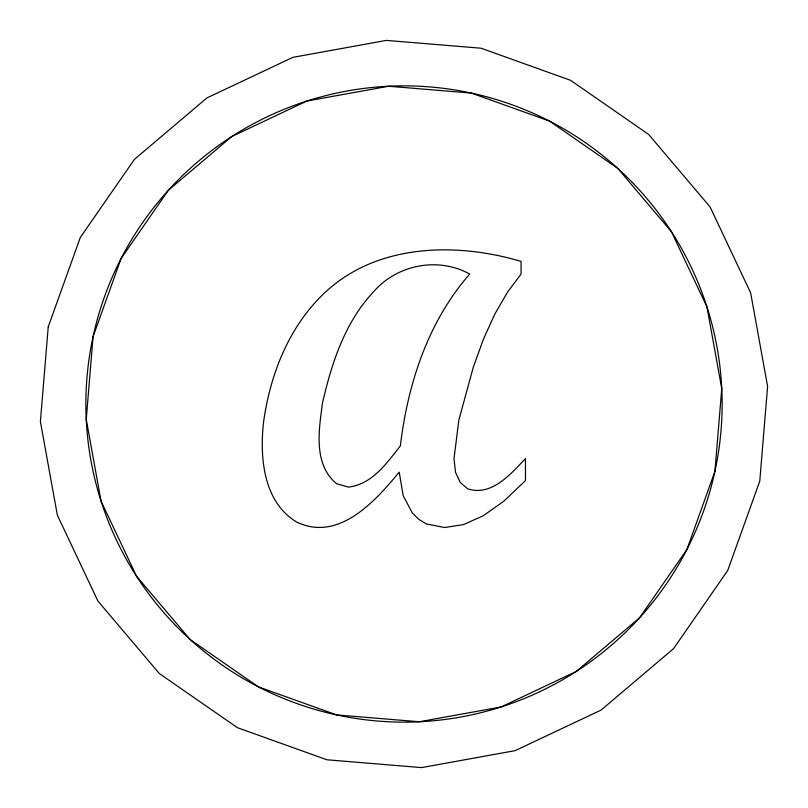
<?xml version="1.0" encoding="UTF-8"?>
<svg xmlns="http://www.w3.org/2000/svg" width="808" height="808" viewBox="0 0 808 808"><rect width="100%" height="100%" fill="white"/><g stroke="black" fill="none" stroke-linecap="round" stroke-linejoin="round"><path stroke-width="1.21" d="M263.519 422.362C259.701 457.389 263.166 501.566 296.395 521.897C338.37 542.461 375.134 501.344 399.213 472.155L403.182 495.718L412.434 513.151L418.897 519.443L426.412 523.938L444.622 527.523L463.469 524.594L483.224 515.787L503.889 501.122L525.473 480.588L525.473 458.55C510.848 473.953 491.537 496.698 467.68 488.82L460.237 482.497L455.56 472.347L454.005 458.742L458.823 420.19L473.256 367.357L483.467 339.037L494.839 314.039L507.374 292.385L521.059 274.043L521.059 261.398C456.126 242.087 377.265 243.632 325.159 292.355C289.123 326.028 270.114 374.235 263.519 422.362M48.227 326.907L40.4 421.614L57.348 515.12L97.919 601.061L159.348 673.559L237.461 727.695L326.907 759.773L421.614 767.6L515.12 750.652L601.061 710.08L673.559 648.652L727.695 570.539L759.773 481.093L767.6 386.386L750.652 292.88L710.08 206.939L648.652 134.441L570.539 80.305L481.093 48.227L386.386 40.4L292.88 57.348L206.939 97.919L134.441 159.348L80.305 237.461L48.227 326.907M93.082 336.633L86.244 419.392L101.05 501.111L136.512 576.215L190.193 639.572L258.449 686.881L336.633 714.918L419.392 721.756L501.111 706.95L576.215 671.488L639.572 617.807L686.881 549.551L714.918 471.367L721.756 388.608L706.95 306.889L671.488 231.785L617.807 168.428L549.551 121.119L471.367 93.082L388.608 86.244L306.889 101.05L231.785 136.512L168.428 190.193L121.119 258.449L93.082 336.633M322.453 403.131C319.009 429.816 312.959 464.085 336.582 483.719L348.44 487.103C372.003 484.446 386.82 463.085 400.364 445.905C407.777 383.81 427.947 321.756 469.721 274.043C438.391 256.712 397.627 264.458 374.114 291.193C345.056 321.725 331.674 362.923 322.453 403.131M190.193 639.572A318.13 318.13 0 0 0 714.918 471.367A318.13 318.13 0 0 0 306.889 101.05A318.13 318.13 0 0 0 190.193 639.572"/></g></svg>
